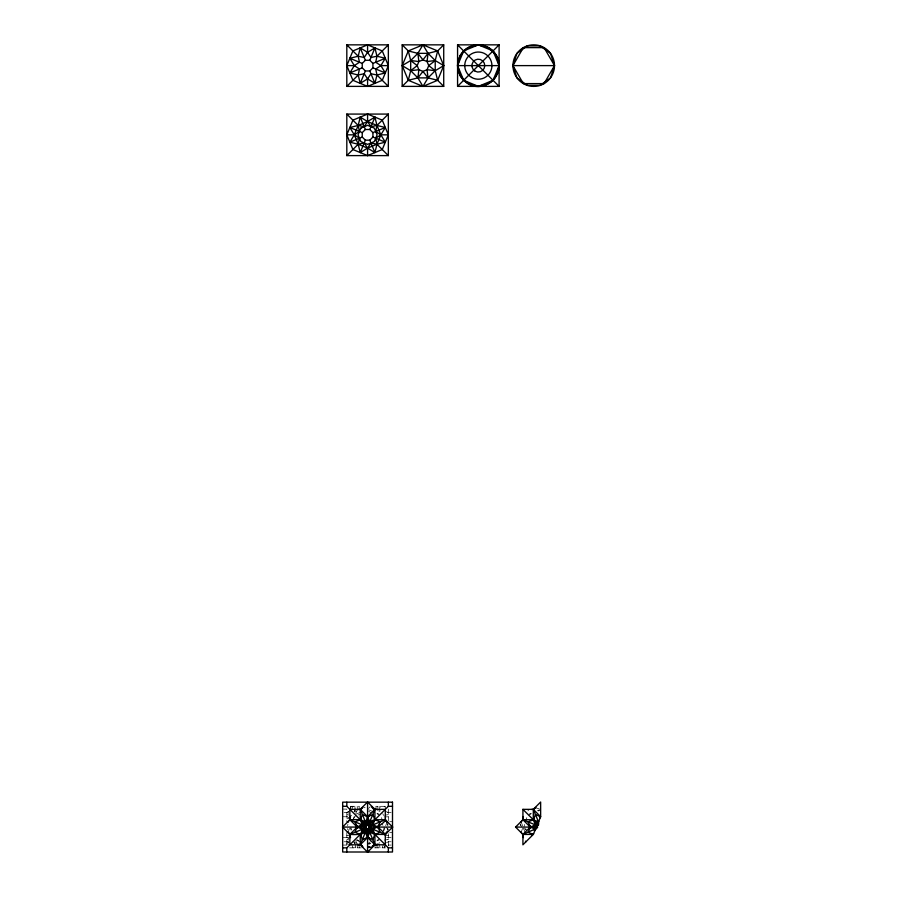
<?xml version="1.0" encoding="UTF-8"?>
<svg xmlns="http://www.w3.org/2000/svg" width="897" height="897" viewBox="0 0 897 897"><rect width="100%" height="100%" fill="white"/><g stroke="black" fill="none" stroke-linecap="round" stroke-linejoin="round"><path stroke-width="0.67" stroke-dasharray="4.49 3.36" d="M357.197 847.844L357.455 843.651M377.704 810.507L377.962 806.313M350.604 810.103L350.962 806.313L349.471 807.592M385.867 845.366L384.196 847.844L384.555 844.055M358.912 809.901L359.271 806.313L349.583 806.313M375.888 847.844L376.258 844.256M354.438 811.763L355.122 806.313L355.75 809.924M355.75 844.234L355.122 847.844L354.438 842.406M379.409 809.924L380.036 806.313L380.552 810.395M383.423 830.981L384.23 827.079M523.994 827.079L524.532 824.489M348.204 832.27L349.449 828.38M385.721 825.778L386.955 821.887M521.269 832.27L522.503 828.38M349.92 809.419L350.962 806.313L349.292 808.791M384.196 847.844L385.239 844.739M351.759 809.699L353.048 806.313M382.122 847.844L383.4 844.458M370.057 846.824L369.654 847.844L369.115 847.217M347.453 825.554L347.924 824.399M353.328 818.703L354.192 816.629M383.591 831.239L384.88 828.122M387.235 829.759L387.863 828.267M525.956 819.735L526.819 817.66M355.672 813.344L356.928 810.922M353.62 818.636L355.806 815.306M368.476 808.455L370.27 806.672M368.499 843.079L370.338 841.79M377.144 840.31L379.353 838.852M528.871 815.306L531.08 813.848M348.989 813.097L346.814 812.547L348.709 811.325M386.45 842.844L388.345 841.621M348.911 838.37L346.814 839.547L351.624 838.706M342.665 837.462L346.814 837.462L349.213 836.329M354.124 811.886L356.569 810.877M364.047 807.782L365.101 807.345M356.087 814.117L360.235 812.402M368.622 844.38L370.696 843.516M376.998 840.904L379.072 840.041M368.768 847.362L370.259 846.734M378.601 843.281L379.812 842.788M529.152 814.117L531.226 813.254M537.527 810.641L539.602 809.789M387.325 829.557L388.345 829.153M346.814 812.547L349.079 811.684M348.709 842.844L346.814 841.621L348.989 841.061M367.579 843.729L370.181 843.191M538.043 810.966L540.644 810.428M384.735 815.25L388.345 814.622M358.026 814.924L360.235 814.543M384.264 840.052L388.345 839.547L384.735 838.908M346.814 818.77L350.402 818.412M384.757 835.757L388.345 835.387M384.151 816.954L391.114 816.696M346.814 837.462L351.007 837.204M385.575 806.313L375.888 806.313L376.258 809.901M342.665 809.094L346.814 809.094L346.814 821.708M344.044 812.402L346.814 812.402M388.345 812.402L391.114 812.402M342.665 816.696L351.007 816.954M389.735 821.708L392.505 821.708M389.735 832.461L392.505 832.461M391.114 837.462L384.151 837.204M344.044 841.767L346.814 841.767M388.345 841.767L391.114 841.767M342.665 845.064L346.814 845.064M388.345 845.064L391.114 845.064M367.579 847.497L370.27 847.497L368.476 845.703M349.583 847.844L361.356 847.844M374.509 847.844L385.575 847.844M346.814 835.387L350.402 835.757M351.624 815.463L346.814 814.622L348.911 815.788M367.579 846.981L370.27 847.497L367.579 845.636M535.453 807.704L539.344 808.948M346.814 843.696L348.888 844.391M384.959 811.258L388.345 812.547L386.45 811.325M346.814 841.621L349.079 842.474M367.579 846.454L370.27 847.497M387.325 824.601L388.345 825.005M378.601 810.877L379.812 811.381M368.622 809.789L372.771 811.505M376.998 813.254L379.072 814.117M356.087 840.041L360.235 841.767M352.902 841.767L356.569 843.292M346.814 816.696L349.213 817.84M377.144 813.848L379.353 815.306M356.916 839.581L359.136 841.038M368.499 811.079L371.257 813.03M384.196 806.313L385.688 807.592M525.294 828.918L526.584 830.757L525.575 828.301M381.64 823.412L382.929 825.251M522.088 827.079L520.226 824.399L521.269 827.079M386.136 827.079L387.997 829.77L386.955 827.079M355.672 840.825L356.928 843.247M354.27 841.655L355.044 843.415M523.343 828.122L525.07 832.27L524.263 828.38M382.772 813.635L383.535 815.463M387.235 824.399L387.717 825.554M381.404 817.66L382.268 819.735M350.29 828.122L351.142 830.196M347.453 828.615L347.924 829.759M351.759 844.458L353.048 847.844M521.269 821.887L522.503 825.778M350.929 827.079L351.467 829.68M379.409 844.234L380.036 847.844M358.912 844.256L359.271 847.844M377.704 843.651L377.962 847.844M357.197 806.313L357.455 810.507M388.345 809.083L388.345 820.957M388.345 833.705L388.345 845.77M346.814 832.461L346.814 845.77M370.001 847.564A10.383 10.383 0 0 1 369.205 847.721M354.808 843.281A10.383 10.383 0 0 1 354.136 842.821M354.136 811.337A10.383 10.383 0 0 1 355.526 810.484M379.633 810.484A10.383 10.383 0 0 1 380.35 810.888M527.873 810.888A10.383 10.383 0 0 1 528.591 810.484M520.159 824.657A10.383 10.383 0 0 1 520.383 823.872"/><path stroke-width="1.35" d="M364.395 827.92L365.572 828.783L364.72 828.705L364.451 828.122L365.572 828.783L364.967 827.258L364.608 828.514L364.518 827.068A1.648 1.648 0 0 1 365.427 824.926L366.066 823.412L367.579 824.04A1.648 1.648 0 0 1 368.207 823.917M365.281 827.393L365.707 828.48M376.549 809.486A10.383 10.383 0 0 0 374.924 809.352L367.579 802.019L367.579 824.04L366.951 825.565L365.427 824.926L363.902 825.543L364.574 827.056A1.648 1.648 0 0 0 365.393 829.232L365.359 832.27L360.235 844.806L349.852 844.806L349.852 834.423A10.383 10.383 0 0 1 348.798 833.19M365.651 826.619L365.741 825.7M369.486 829.187L369.16 829.949L369.687 829.277L368.174 828.626C365.236 835.567 355.997 834.591 349.852 834.423L342.508 827.079L349.852 819.735A10.383 10.383 0 0 1 350.368 816.528M536.529 826.002L536.529 828.155L535.767 827.079L536.529 826.002L536.529 828.155M361.099 818.299A5.629 5.629 0 0 0 360.359 819.454L359.955 819.858A5.629 5.629 0 0 0 359.159 820.318M374.397 835.331L374.8 834.715A5.629 5.629 0 0 1 374.587 835.118M534.22 818.221L533.423 819.454A5.629 5.629 0 0 1 534.152 818.299M369.261 828.11L370.024 828.088L369.497 827.55M361.827 825.7A3.039 3.039 0 0 1 362.388 824.926L362.803 823.412M360.93 834.132L360.762 835.331L360.672 834.244L360.359 834.715A5.629 5.629 0 0 0 361.099 835.858M361.166 835.948L360.415 834.356M374.397 818.838L374.8 819.454A5.629 5.629 0 0 0 374.587 819.051M457.571 65.616L460.352 55.233A20.766 20.766 0 0 1 467.954 47.631L478.336 44.85L488.719 47.631A20.766 20.766 0 0 1 496.321 55.233C507.343 72.489 485.21 94.622 467.954 83.6A20.766 20.766 0 0 1 460.352 75.998L457.571 65.616L460.352 55.233L467.954 47.631L478.336 44.85L488.719 47.631L496.321 55.233L499.102 65.616L496.321 75.998A20.766 20.766 0 0 1 488.719 83.6L478.336 86.381L467.954 83.6L460.352 75.998L457.571 65.616L463.659 50.927L470.398 46.431A20.766 20.766 0 0 1 486.286 46.431L493.025 50.927L497.521 57.666A20.766 20.766 0 0 1 497.521 73.565L493.025 80.304L486.286 84.8A20.766 20.766 0 0 1 470.398 84.8L463.659 80.304L459.152 73.565A20.766 20.766 0 0 1 459.152 57.666L463.659 50.927L478.336 44.85L493.025 50.927L499.102 65.616L493.025 80.304L478.336 86.381L463.659 80.304L457.571 65.616L499.102 65.616M358.195 75L359.45 68.991L354.304 65.616L349.852 58.271L358.195 56.231L364.216 57.486L367.579 52.34L374.924 47.889L376.964 56.231L375.72 62.252L380.855 65.616L385.306 72.96L376.964 75L370.954 73.745L367.579 78.891L360.235 83.343L358.195 75L349.852 72.96L354.304 65.616L359.45 62.252L358.195 56.231L360.235 47.889L367.579 52.34L370.954 57.486L376.964 56.231L385.306 58.271L380.855 65.616L375.72 68.991L376.964 75L374.924 83.343L367.579 78.891L364.216 73.745L358.195 75L346.814 86.381L346.814 44.85L388.345 44.85L388.345 86.381L346.814 86.381M346.814 155.607L358.195 144.226L359.45 138.205L354.304 134.842L349.852 127.497L358.195 125.457L367.579 121.566L374.924 117.115L376.964 125.457L380.855 134.842L385.306 142.186L376.964 144.226L367.579 148.117L360.235 152.568L358.195 144.226L354.304 134.842L358.195 125.457L360.235 117.115L367.579 121.566L376.964 125.457L385.306 127.497L380.855 134.842L376.964 144.226L374.924 152.568L367.579 148.117L358.195 144.226L349.852 142.186L354.304 134.842L359.45 131.478L358.195 125.457L346.814 114.076L346.814 155.607L388.345 155.607L388.345 114.076L346.814 114.076M388.345 114.076L376.964 125.457L375.72 131.478L380.855 134.842L388.345 134.842L382.268 120.153L367.579 114.076L352.902 120.153L346.814 134.842L352.902 149.53L367.579 155.607L382.268 149.53L388.345 134.842M357.892 827.37L356.928 828.088C357.97 825.262 362.736 824.881 365.427 824.926L366.043 826.462L364.518 827.068L342.508 827.079M378.388 825.352L378.086 826.787A5.629 5.629 0 0 0 378.321 825.913M530.957 827.37L529.992 828.088L530.138 826.787A5.629 5.629 0 0 1 529.903 825.913M370.024 826.07L369.418 825.689L369.867 826.765L369.553 825.375L370.618 825.823M402.192 86.381L408.281 80.304L410.691 70.695L410.691 60.536L408.281 50.927L402.192 44.85L443.723 44.85L443.723 86.381L402.192 86.381L402.192 44.85M443.723 44.85L437.646 50.927L435.224 60.536L435.224 70.695L437.646 80.304L443.723 86.381M512.949 65.616L516.919 53.405L527.301 45.87L540.14 45.87L550.523 53.405L554.492 65.616L550.523 77.826L540.14 85.372L527.301 85.372L516.919 77.826L512.949 65.616L523.332 47.631L544.098 47.631L554.492 65.616L544.098 83.6L523.332 83.6L512.949 65.616L554.492 65.616A20.766 20.766 0 0 0 523.332 47.631A20.766 20.766 0 0 0 523.332 83.6A20.766 20.766 0 0 0 554.492 65.616M366.324 824.04L367.4 824.489L366.189 825.251L366.873 825.363L367.265 824.803L365.651 824.556M368.566 828.794L367.848 829.389L368.544 829.557L368.936 828.951L368.005 829.019M362.803 829.232L362.803 830.757M346.814 65.616L352.902 50.927L367.579 44.85L382.268 50.927L388.345 65.616L382.268 80.304L367.579 86.381L352.902 80.304L346.814 65.616L354.304 65.616M360.235 83.343L365.371 70.964L369.799 70.964L372.928 67.824L372.928 63.407L369.799 60.278L365.371 60.278L362.242 63.407L362.242 67.824L365.371 70.964M369.799 60.278L374.924 47.889M360.235 152.568L365.371 140.179L369.799 140.179L372.928 137.05L372.928 132.633L369.799 129.504L365.371 129.504L362.242 132.633L362.242 137.05L365.371 140.179M369.799 129.504L374.924 117.115M408.281 50.927L402.192 65.616L408.281 80.304L422.958 86.381L437.646 80.304L443.723 65.616L437.646 50.927L422.958 44.85L408.281 50.927L417.879 53.349L428.037 53.349L437.646 50.927M364.731 825.902L360.235 834.423L360.235 844.806L367.579 852.15L374.924 844.806L377.615 844.458M364.664 825.868L367.579 816.696L374.924 809.352L385.306 809.352L385.306 819.735A10.383 10.383 0 0 1 387.56 823.11M366.503 824.489L367.4 824.489L365.875 825.117M348.798 820.979A10.383 10.383 0 0 1 349.852 819.735C355.997 819.6 365.337 818.557 368.207 825.565L374.924 809.352L372.771 807.704L374.677 809.61M369.216 824.253L369.284 825.117L367.77 824.489L368.432 823.928L367.77 824.489L369.284 825.117L369.026 824.152A1.648 1.648 0 0 1 369.732 824.926A1.648 1.648 0 0 1 370.573 825.7M385.273 818.927A10.383 10.383 0 0 1 385.306 819.735L392.651 827.079L370.618 827.079L369.104 826.451L369.732 824.926L388.345 806.313L392.505 806.313M392.505 847.844L388.345 847.844L369.732 829.232L369.104 827.707L370.618 827.079L371.257 825.565L369.53 825.016M357.813 844.526A10.383 10.383 0 0 0 360.235 844.806L367.579 837.462L369.732 832.27L369.732 829.232A1.648 1.648 0 0 0 370.618 828.346C368.207 832.808 385.161 823.524 385.306 819.735L386.955 821.887L385.06 819.993M371.56 807.109A10.383 10.383 0 0 1 374.924 809.352L374.924 819.735L372.771 824.926L370.618 827.079L371.257 828.604L369.71 829.176M531.674 809.486A10.383 10.383 0 0 1 533.3 809.352L540.644 816.696L540.644 802.019L533.3 809.352L533.3 819.735L535.453 824.926L537.606 827.079L535.453 829.232L530.262 827.079L528.109 821.887L533.3 819.735L535.453 814.543L540.644 816.696L538.492 821.887L538.492 824.926L535.453 824.926L522.917 819.735L522.917 809.352L533.3 809.352A10.383 10.383 0 0 1 535.924 807.446M534.892 828.458A3.039 3.039 0 0 0 535.453 829.232L533.3 834.423L522.917 844.806L522.917 834.423A10.383 10.383 0 0 1 521.852 833.19M367.579 802.019L360.235 809.352L360.235 819.735L362.388 824.926L364.518 827.068L363.868 828.581L365.595 829.602M364.72 828.705L364.72 827.157M342.665 847.844L346.814 847.844L365.427 829.232L366.032 827.718L362.388 824.926L349.852 819.735L349.852 809.352L360.235 809.352A10.383 10.383 0 0 1 362.87 807.446M350.211 834.423L350.211 837.114L349.852 834.423L362.388 829.232L366.918 828.615L365.359 832.27L367.579 837.462L374.924 844.806L385.306 844.806L385.306 834.423A10.383 10.383 0 0 0 387.56 831.059M369.642 829.254L369.048 830.79L367.535 830.14A1.648 1.648 0 0 1 366.391 830.173M365.718 822.179L366.066 821.405L365.427 821.887A3.039 3.039 0 0 0 364.272 822.123M369.441 831.99L369.104 832.752L369.732 832.27A3.039 3.039 0 0 0 371.111 831.945M366.402 824.242L366.525 823.984A1.648 1.648 0 0 1 367.579 824.04L367.669 824.242M538.492 824.141L537.707 824.926L538.492 823.412L537.191 823.637M360.415 819.813L361.166 818.221M367.579 114.076L367.579 121.566L364.216 126.712L358.195 125.457M367.579 155.607L367.579 148.117L370.954 142.971L376.964 144.226L388.345 155.607M370.024 828.088L369.642 829.03M367.512 837.293L367.288 837.585A5.629 5.629 0 0 1 366.413 837.82M363.016 825.565L361.906 825.565L362.388 824.926A3.039 3.039 0 0 1 362.837 823.345M536.081 825.565L534.971 825.565L535.453 824.926A3.039 3.039 0 0 1 535.599 823.995M534.892 830.577L534.107 829.792L534.78 828.951M356.928 828.088L357.634 827.258L357.073 827.37A5.629 5.629 0 0 0 356.849 828.256M529.992 828.088L530.699 827.258L530.138 827.37A5.629 5.629 0 0 0 529.903 828.256M376.964 56.231L388.345 44.85M457.571 86.381L499.102 44.85L499.102 86.381L457.571 86.381L457.571 44.85L499.102 44.85M360.493 809.61L362.388 807.704L360.235 809.352A10.383 10.383 0 0 0 358.609 809.486M362.803 824.926L362.489 824.141L360.235 827.079L362.388 829.232A3.039 3.039 0 0 0 362.837 830.824M365.505 821.966L367.579 819.735L369.732 821.887A3.039 3.039 0 0 1 370.898 822.123M366.189 825.251L367.265 824.803M377.345 844.526A10.383 10.383 0 0 1 374.924 844.806L369.732 832.27L367.579 830.117L365.427 832.27L362.388 832.27L362.388 829.232A3.039 3.039 0 0 1 361.827 828.458M369.418 828.469L369.867 827.393M374.677 844.559L372.771 846.454L374.924 844.806L374.924 834.423L372.771 829.232L370.618 827.079M385.06 834.176L386.955 832.27L385.306 834.423A10.383 10.383 0 0 1 385.273 835.242M392.651 827.079L385.306 834.423L374.924 834.423L369.732 832.27A3.039 3.039 0 0 1 369.172 832.719M523.422 837.63A10.383 10.383 0 0 1 522.917 834.423L515.573 827.079L522.917 819.735A10.383 10.383 0 0 1 523.422 816.528M533.547 809.61L535.453 807.704L533.3 809.352L538.492 821.887A3.039 3.039 0 0 0 537.325 822.123M537.819 821.607L538.772 821.215M366.268 830.129L368.79 830.162A1.648 1.648 0 0 1 367.535 830.14L365.998 830.757L365.393 829.232L362.343 829.198L364.518 827.068M368.936 828.951L367.848 829.389M367.445 829.938L366.155 828.929L367.221 829.377L366.525 829.534M367.4 837.024L366.57 837.731L367.546 837.372M367.613 816.786L367.871 816.584A5.629 5.629 0 0 1 369.205 816.281M366.682 830.252L367.344 829.703L366.481 830.185M376 820.318A5.629 5.629 0 0 0 375.215 819.858L374.744 820.172L375.832 820.262C373.298 818.804 367.893 822.986 367.501 824.242M359.159 833.84A5.629 5.629 0 0 0 359.955 834.3L360.415 833.986L359.338 833.907L360.359 834.715M532.224 833.84A5.629 5.629 0 0 0 533.009 834.3L533.48 833.986L532.392 833.907L533.334 834.333M380.855 134.842L375.72 138.205L376.964 144.226M359.955 819.858L359.338 820.262L360.314 819.914M374.89 834.333L375.832 833.907L374.632 833.728M538.492 822.784L537.707 821.988L538.492 821.887L533.3 819.735L532.392 820.262L533.48 820.172L533.009 819.858A5.629 5.629 0 0 0 532.224 820.318M368.97 825.251L368.05 825.173L368.97 825.251L368.589 824.646M361.906 825.565L362.68 825.218M372.49 828.94L373.253 828.604L372.67 830.017A3.039 3.039 0 0 0 372.771 829.232A3.039 3.039 0 0 0 373.331 828.458M534.971 825.565L535.733 825.218M349.852 72.96L362.242 67.824M372.928 63.407L385.306 58.271M349.852 142.186L362.242 137.05M372.928 132.633L385.306 127.497M368.207 825.565C375.204 822.639 381.068 829.983 385.306 834.423L369.104 827.707M369.104 826.451L385.306 819.735L374.924 819.735L372.771 814.543L367.579 816.696L362.388 814.543L360.235 819.735L355.044 821.887L357.197 827.079L362.388 829.232L362.489 830.017L361.906 828.604L363.016 828.604M371.257 831.867L369.732 832.27L372.771 832.27L372.771 829.232L374.924 827.079L372.67 824.141M374.924 819.735L380.115 821.887L377.962 827.079L380.115 832.27L374.924 834.423L372.771 839.614L367.579 837.462L362.388 839.614L360.235 834.423L355.044 832.27L357.073 826.787A5.629 5.629 0 0 1 356.849 825.913M372.479 845.826L376.146 844.301M537.415 823.861L538.492 823.412M536.081 828.604L522.917 834.423L523.265 837.114L523.265 834.423M362.343 829.198L366.032 827.718M365.427 831.867L363.913 831.867M408.281 80.304L417.879 77.882L428.037 77.882L437.646 80.304M367.871 816.584L369.306 816.281M376.964 125.457L370.954 126.712L367.579 121.566M358.195 144.226L364.216 142.971L367.579 148.117M368.544 829.557L367.546 830.095L366.918 828.615M359.338 833.907L360.527 833.728M532.392 833.907L533.592 833.728M366.413 821.226A3.039 3.039 0 0 0 365.427 821.887L364.642 821.988L365.427 821.988M370.405 828.716L369.553 828.783L370.293 828.211M375.832 833.907L374.744 833.986L375.215 834.3A5.629 5.629 0 0 0 376 833.84M364.754 825.442L365.516 825.139M380.855 65.616L388.345 65.616M346.814 134.842L354.304 134.842M342.665 806.313L346.814 806.313L365.427 824.926L362.388 824.904L362.388 821.887L365.427 821.887M533.3 819.735L522.917 819.735A10.383 10.383 0 0 0 521.852 820.979M538.492 821.887L535.453 821.887L535.453 824.926A3.039 3.039 0 0 0 534.892 825.7M369.732 821.988L370.517 821.988L369.104 821.405L369.441 822.179M538.492 821.988L537.707 821.988L538.492 822.302M515.573 827.079L537.606 827.079M365.427 832.169L364.642 832.169L365.427 832.27A3.039 3.039 0 0 0 366.413 832.932M369.732 832.169L370.517 832.169L369.732 831.867M367.221 829.377L366.155 828.929M368.611 829.714L367.714 829.703L368.375 830.263M369.642 825.139L369.519 824.556M369.127 829.972A1.648 1.648 0 0 0 369.687 829.277L369.654 832.315L367.579 834.423L365.427 832.27L365.471 829.03M370.405 825.453L369.553 825.375L370.181 826.002M534.107 829.792L534.78 829.512M357.555 844.458L360.235 844.806A10.383 10.383 0 0 0 362.87 846.712M529.835 825.352L530.138 826.787L530.699 826.899L529.992 826.07L530.957 826.799M356.782 825.352L357.073 826.787L357.634 826.899L356.928 826.07L357.892 826.799M539.467 816.348A5.629 5.629 0 0 1 540.353 816.584L539.635 816.427L540.185 817.806M366.57 816.427L367.546 816.786M369.306 837.888L367.613 837.372M349.852 58.271L362.242 63.407M372.928 67.824L385.306 72.96M349.852 127.497L362.242 132.633M372.928 137.05L385.306 142.186M372.479 808.343L374.924 809.352M367.165 823.928L369.104 823.412L370.102 825.15M359.013 844.301L361.469 845.31M362.388 824.904L366.043 826.462M535.733 828.94L534.971 828.604L535.52 829.164M372.49 825.218L373.253 825.565L372.771 824.926A3.039 3.039 0 0 0 372.692 824.22M362.68 828.94L361.906 828.604L362.388 829.232M360.235 844.806L362.388 846.454L360.493 844.559M367.759 837.024L368.589 837.731M457.571 44.85L499.102 86.381M346.814 44.85L358.195 56.231M376.964 75L388.345 86.381M522.917 809.352L538.492 824.926M536.339 824.926L535.554 824.141L535.453 824.926L530.262 827.079L522.917 834.423L533.3 834.423L528.109 832.27L530.262 827.079L522.917 819.735L523.265 817.055L523.265 819.735M535.453 829.232L533.3 827.079L535.554 824.141L535.857 824.926M369.654 821.966L369.104 821.405A3.039 3.039 0 0 1 369.732 821.887L372.771 821.887L372.771 824.926A3.039 3.039 0 0 1 373.331 825.7M369.418 825.689L369.867 826.765M365.505 832.203L366.066 832.752L366.066 831.642M367.535 830.14L369.654 832.315L368.174 828.626M540.353 817.391L539.635 816.427L540.465 817.133L540.353 816.584M367.658 837.293L367.871 837.585A5.629 5.629 0 0 0 369.205 837.876M533.423 819.454L533.737 819.925L533.816 818.838L533.995 820.026M360.359 819.454L360.672 819.925L360.762 818.838L360.93 820.026M365.718 831.99L366.066 832.752L365.427 832.27A3.039 3.039 0 0 1 364.047 831.945M360.235 47.889L365.371 60.278M369.799 70.964L374.924 83.343M360.235 117.115L365.371 129.504M369.799 140.179L374.924 152.568M531.955 834.423L532.347 835.376M366.951 825.565L360.235 809.352L367.579 816.696L369.732 821.887L369.732 824.926M349.348 833.201L350.368 835.645M378.231 828.088L378.086 827.37A5.629 5.629 0 0 1 378.321 828.256M388.345 802.165L388.345 806.313M388.345 847.844L388.345 852.004M367.579 44.85L367.579 52.34M367.579 78.891L367.579 86.381M367.579 830.117L367.579 852.15M366.066 821.405L366.066 822.515M350.211 819.735L350.211 817.055L349.852 819.735L357.197 827.079L349.852 834.423A10.383 10.383 0 0 0 350.368 837.63M346.814 802.165L346.814 806.313M346.814 847.844L346.814 852.004M368.297 821.08A3.039 3.039 0 0 1 368.745 821.226M348.35 832.506A10.383 10.383 0 0 1 347.946 831.799M347.946 822.37A10.383 10.383 0 0 1 348.35 821.652M374.924 844.806A10.383 10.383 0 0 1 371.56 847.06M366.413 816.348A5.629 5.629 0 0 1 367.288 816.584M521.404 832.506A10.383 10.383 0 0 1 521.011 831.799M521.011 822.37A10.383 10.383 0 0 1 521.404 821.652M525.956 841.767A10.383 10.383 0 0 1 525.407 841.173M418.877 69.708L417.879 77.882L422.958 86.381L428.037 77.882L435.224 70.695L443.723 65.616L435.224 60.536L428.037 53.349L422.958 44.85L417.879 53.349L410.691 60.536L402.192 65.616L410.691 70.695L417.879 77.882L422.958 71.401L427.05 69.708L435.224 70.695L428.744 65.616L427.05 61.534L428.037 53.349L422.958 59.841L418.877 61.534L410.691 60.536L417.183 65.616L418.877 69.708L422.958 71.401L428.037 77.882L427.05 69.708L428.744 65.616L435.224 60.536L427.05 61.534L422.958 59.841L417.879 53.349L418.877 61.534L417.183 65.616L410.691 70.695L418.877 69.708M537.202 827.079L537.045 827.639L537.045 826.529L537.202 827.079M360.841 128.103L358.049 134.842L360.841 141.58L367.579 144.372L374.318 141.58L377.11 134.842L374.318 128.103L367.579 125.311L360.841 128.103M392.505 802.165L342.665 802.165L342.665 852.004L392.505 852.004L392.505 802.165M475.118 71.188A6.436 6.436 0 0 0 484.772 65.616A6.436 6.436 0 0 0 475.118 60.043A6.436 6.436 0 0 0 475.118 71.188M471.542 77.4A13.601 13.601 0 0 0 491.937 65.616A13.601 13.601 0 0 0 471.542 53.842A13.601 13.601 0 0 0 471.542 77.4"/></g></svg>
